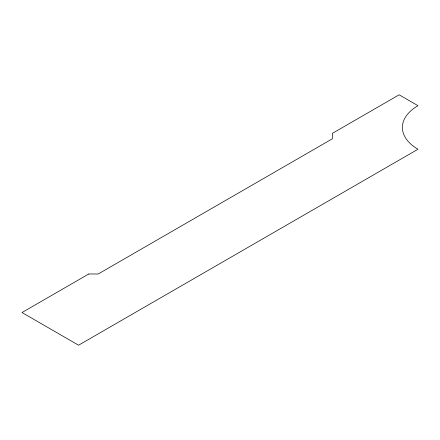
<?xml version="1.0" encoding="UTF-8"?>
<svg xmlns="http://www.w3.org/2000/svg" width="440" height="440" viewBox="0 0 440 440"><rect width="100%" height="100%" fill="white"/><g stroke="black" fill="none" stroke-linecap="round" stroke-linejoin="round"><path stroke-width="0.66" d="M88.776 273.988L22 312.538L78.573 345.202L418 149.232A53.334 30.795 0 0 1 418 105.688L399.141 94.798L332.37 133.353L332.37 138.793L98.203 273.988L88.776 273.988"/></g></svg>
